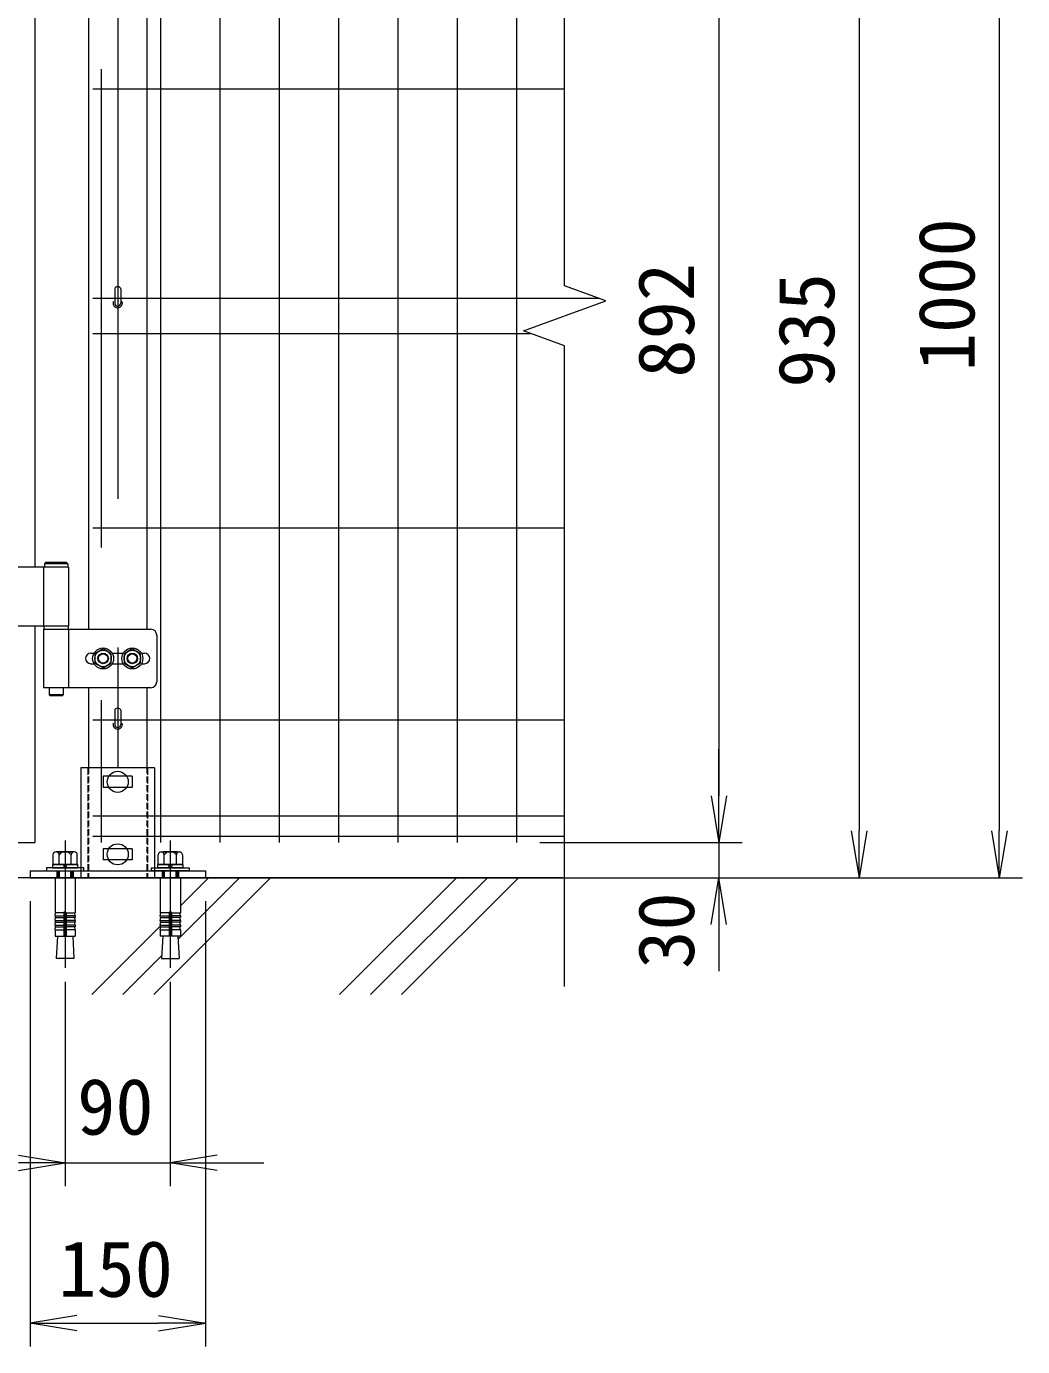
# Model space of a CAD drawing. Units: millimetres, scale not verified. Extents: x -4200 to 4200, y -2970 to 2970.
# Drawn here: x 948 to 1800, y -251 to 878 of the extents above; entities that cross this region are included whole.
import ezdxf
from ezdxf.enums import TextEntityAlignment as Align

# ---------------------------------------------------------------- set-up
doc = ezdxf.new("R2010")
doc.units = ezdxf.units.MM
doc.header["$LTSCALE"] = 20
for name, pattern in [('DASHED', [7.5, 6, -1.5]), ('USER1', [50.8, 31.75, -6.35, 6.35, -6.35]), ('USER3', [0.375, 0.25, -0.125])]:
    doc.linetypes.add(name, pattern=pattern)
for name, color, linetype, lineweight in [('0-1_D-STR1', 1, 'Continuous', 18), ('0-2_D-STR-DIM', 7, 'Continuous', 9), ('0-3_0', 7, 'Continuous', 9), ('0-5_D-STR3', 3, 'Continuous', 13), ('0-7_D-BMK', 2, 'USER1', 13), ('0-8_D-STR2', 7, 'Continuous', 9), ('0-B_D-DCR-HCH', 7, 'Continuous', 9), ('0-C_D-BGD', 7, 'Continuous', 9)]:
    doc.layers.add(name, color=color, linetype=linetype, lineweight=lineweight)
doc.styles.add('ＭＳ ゴシック', font='')
doc.styles.get('ＭＳ ゴシック').set_extended_font_data('MS Gothic')

# ---------------------------------------------------------------- blocks, each defined once
blk = doc.blocks.new('_Open')
at = {"layer": '0-3_0'}
blk.add_line((-20, 3.33), (0, 0), dxfattribs=at)
blk.add_lwpolyline([(-20, -3.33), (0, 0), (-20, 0)], dxfattribs=at)
blk = doc.blocks.new('U60')
at = {"layer": '0-1_D-STR1'}
for p, q in [((37360, 16540), (37360, 5310)), ((37360, 4310), (37360, 600)), ((36560, 600), (37360, 600))]:
    blk.add_line(p, q, dxfattribs=at)
at = {"layer": '0-5_D-STR3'}
for p, q in [((37940, 5310), (36660, 5310)), ((37508, 5310), (37508, 4310)), ((37524, 5370), (37524, 5310)), ((37924, 5370), (37524, 5370)), ((37924, 5310), (37524, 5310)), ((37940, 5310), (37940, 4310)), ((36660, 4310), (37940, 4310)), ((37508, 4250), (39348, 4250)), ((37508, 4250), (37508, 3250)), ((37940, 4250), (37940, 3250)), ((39448, 4150), (39448, 3350)), ((38320, 3840), (38374.1, 3840)), ((38685.9, 3840), (38874.1, 3840)), ((39185.9, 3840), (39240, 3840)), ((38230, 3750), (38230.2, 3750)), ((38320, 3660), (38374.1, 3660)), ((38685.9, 3660), (38874.1, 3660)), ((39185.9, 3660), (39240, 3660)), ((39330, 3750), (39330.2, 3750)), ((39348, 3250), (37508, 3250)), ((37604, 3250), (37604, 3130)), ((37844, 3250), (37844, 3130))]:
    blk.add_line(p, q, dxfattribs=at)
for points in [[(37904, 5390), (37544, 5390), (37524, 5370)], [(37904, 5390), (37924, 5370), (37924, 5310)], [(37514, 4310), (37934, 4310), (37934, 4250)], [(37514, 4310), (37514, 4250), (37934, 4250)], [(37824, 3110), (37844, 3130), (37604, 3130)], [(37824, 3110), (37624, 3110), (37604, 3130)]]:
    blk.add_lwpolyline(points, dxfattribs=at)
for points in [[(38530, 3912), (38389.7, 3831), (38389.7, 3669), (38530, 3588), (38670.3, 3669), (38670.3, 3831)], [(39030, 3912), (38889.7, 3831), (38889.7, 3669), (39030, 3588), (39170.3, 3669), (39170.3, 3831)]]:
    blk.add_lwpolyline(points, close=True, dxfattribs=at)
for centre, radius in [((38530, 3750), 180), ((38530, 3750), 140.7), ((38530, 3750), 90), ((39030, 3750), 180), ((39030, 3750), 140.7), ((39030, 3750), 90), ((38530, 3750), 80), ((39030, 3750), 80)]:
    blk.add_circle(centre, radius, dxfattribs=at)
for centre, radius, start, end in [((39348, 4150), 100, 0, 90), ((38320, 3750), 90, 90, 180), ((39240, 3750), 90, 0, 90), ((38320, 3750), 90, 180, 270), ((39240, 3750), 90, 270, 0), ((39348, 3350), 100, 270, 0)]:
    blk.add_arc(centre, radius, start, end, dxfattribs=at)
blk = doc.blocks.new('ベースプレート部品\u3000正面図')
at = {"layer": '0-5_D-STR3', "linetype": 'DASHED'}
for p, q in [((16787, 48401.4), (16787, 46521.4)), ((17807, 48401.4), (17807, 46521.4)), ((16257, 46641.4), (16257, 46521.4)), ((16537, 46641.4), (16537, 46521.4)), ((16667, 46641.4), (16667, 46521.4)), ((17927, 46641.4), (17927, 46521.4)), ((18057, 46641.4), (18057, 46521.4)), ((18337, 46641.4), (18337, 46521.4))]:
    blk.add_line(p, q, dxfattribs=at)
at = {"layer": '0-5_D-STR3'}
for p, q in [((17927, 48401.4), (17927, 46641.4)), ((17546.8, 48256.4), (17046.7, 48256.4)), ((17046.7, 48256.4), (17046.7, 48066.4)), ((17546.7, 48256.4), (17546.7, 48066.4)), ((17546.7, 48066.4), (17046.8, 48066.4)), ((17546.8, 47016.4), (17046.7, 47016.4)), ((17046.7, 47016.4), (17046.7, 46826.4)), ((17546.7, 47016.4), (17546.7, 46826.4)), ((17546.7, 46826.4), (17046.8, 46826.4)), ((15797, 46641.4), (15797, 46521.4)), ((15797, 46641.4), (18797, 46641.4)), ((15797, 46521.4), (18797, 46521.4)), ((18797, 46641.4), (18797, 46521.4))]:
    blk.add_line(p, q, dxfattribs=at)
blk.add_lwpolyline([(17927, 48401.4), (16667, 48401.4), (16667, 46641.4)], dxfattribs=at)

msp = doc.modelspace()

# ---------------------------------------------------------------- linework, layer by layer
at = {"layer": '0-1_D-STR1'}
for p, q in [((1000.73, 924.28), (1000.73, 362.78)), ((1050.73, 924.28), (1050.73, 362.78)), ((1000.73, 312.78), (1000.73, 244.28)), ((1050.73, 312.78), (1050.73, 244.28)), ((1050.73, 150.28), (1000.73, 150.28))]:
    msp.add_line(p, q, dxfattribs=at)
at = {"layer": '0-1_D-STR1', "linetype": 'USER3'}
for p, q in [((1000.73, 244.28), (1000.73, 150.28)), ((1050.73, 244.28), (1050.73, 150.28))]:
    msp.add_line(p, q, dxfattribs=at)
at = {"layer": '0-1_D-STR1'}
for centre in [(1025.73, 641.78), (1025.73, 281.28)]:
    msp.add_arc(centre, 4, 162.5424, 17.4576, dxfattribs=at)
at = {"layer": '0-2_D-STR-DIM'}
for p, q in [((1780.12, 1110.28), (1780.12, 190.28)), ((1660.12, 1045.28), (1660.12, 190.28)), ((1540.12, 1032.28), (1540.12, 220.28)), ((1540.12, 220.28), (1540.12, 260.28)), ((1386.92, 180.28), (1560.12, 180.28)), ((1386.92, 180.28), (1560.12, 180.28)), ((1540.12, 180.28), (1540.12, 150.28)), ((1070.73, 150.28), (1680.12, 150.28)), ((1170.73, 150.28), (1800.12, 150.28)), ((1170.73, 150.28), (1560.12, 150.28)), ((950.73, 130.28), (950.73, -250.73)), ((1100.73, 130.28), (1100.73, -250.73)), ((1540.12, 110.28), (1540.12, 70.28)), ((980.73, 61.18), (980.73, -113.55)), ((1070.73, 61.18), (1070.73, -113.55)), ((980.73, -93.55), (1070.73, -93.55)), ((1110.73, -93.55), (1150.73, -93.55)), ((990.73, -230.73), (1060.73, -230.73))]:
    msp.add_line(p, q, dxfattribs=at)
at = {"layer": '0-5_D-STR3'}
for p, q in [((1023.13, 653.95), (1023.13, 641.78)), ((1028.33, 653.95), (1028.33, 641.78)), ((1023.13, 293.45), (1023.13, 281.28)), ((1028.33, 293.45), (1028.33, 281.28)), ((972.08, 150.28), (989.38, 150.28)), ((1079.39, 150.28), (1062.09, 150.28))]:
    msp.add_line(p, q, dxfattribs=at)
at = {"layer": '0-5_D-STR3', "lineweight": 18}
for p, q in [((970.34, 169.88), (970.34, 161.58)), ((988.53, 172.38), (972.94, 172.38)), ((974.73, 172.38), (986.73, 172.38)), ((975.54, 161.58), (975.54, 169.88)), ((985.93, 161.58), (985.93, 169.88)), ((991.12, 161.58), (991.12, 169.88)), ((1060.34, 161.58), (1060.34, 169.88)), ((1062.94, 172.38), (1078.53, 172.38)), ((1076.74, 172.38), (1064.74, 172.38)), ((1065.54, 161.58), (1065.54, 169.88)), ((1075.93, 161.58), (1075.93, 169.88)), ((1081.13, 169.88), (1081.13, 161.58)), ((964.73, 158.58), (964.73, 156.28)), ((996.73, 158.58), (964.73, 158.58)), ((991.48, 161.58), (969.98, 161.58)), ((969.98, 161.58), (969.98, 158.58)), ((969.98, 158.58), (991.48, 158.58)), ((970.34, 161.58), (991.12, 161.58)), ((979.23, 161.58), (980.04, 158.58)), ((982.23, 158.58), (981.43, 161.58)), ((991.48, 158.58), (991.48, 161.58)), ((996.73, 156.28), (996.73, 158.58)), ((1054.74, 156.28), (1054.74, 158.58)), ((1054.74, 158.58), (1086.74, 158.58)), ((1059.99, 161.58), (1081.49, 161.58)), ((1059.99, 158.58), (1059.99, 161.58)), ((1081.49, 158.58), (1059.99, 158.58)), ((1081.13, 161.58), (1060.34, 161.58)), ((1069.24, 158.58), (1070.04, 161.58)), ((1072.24, 161.58), (1071.43, 158.58)), ((1081.49, 161.58), (1081.49, 158.58)), ((1086.74, 158.58), (1086.74, 156.28)), ((964.73, 156.28), (996.73, 156.28)), ((972.08, 150.28), (972.08, 120.24)), ((974.73, 156.28), (974.73, 150.28)), ((975.81, 150.28), (975.81, 156.28)), ((985.65, 150.28), (985.65, 156.28)), ((986.73, 150.28), (986.73, 156.28)), ((989.38, 150.28), (989.38, 120.24)), ((1086.74, 156.28), (1054.74, 156.28)), ((1062.09, 150.28), (1062.09, 120.24)), ((1064.73, 150.28), (1064.73, 156.28)), ((1065.81, 150.28), (1065.81, 156.28)), ((1075.65, 150.28), (1075.65, 156.28)), ((1076.73, 156.28), (1076.73, 150.28)), ((1079.39, 150.28), (1079.39, 120.24)), ((979.73, 120.24), (972.08, 120.24)), ((972.08, 117.74), (972.52, 120.2)), ((972.08, 117.74), (979.73, 117.74)), ((972.08, 117.74), (972.08, 116.24)), ((972.08, 116.24), (979.73, 116.24)), ((972.08, 113.74), (972.52, 116.2)), ((972.08, 113.74), (979.73, 113.74)), ((972.08, 113.74), (972.08, 112.24)), ((979.73, 120.24), (979.73, 100.28)), ((981.73, 120.24), (989.38, 120.24)), ((981.73, 120.24), (981.73, 100.28)), ((989.38, 117.74), (981.73, 117.74)), ((989.38, 116.24), (981.73, 116.24)), ((989.38, 113.74), (981.73, 113.74)), ((989.38, 117.74), (988.95, 120.2)), ((989.38, 113.74), (988.95, 116.2)), ((989.38, 117.74), (989.38, 116.24)), ((989.38, 113.74), (989.38, 112.24)), ((1069.74, 120.24), (1062.09, 120.24)), ((1062.09, 117.74), (1062.52, 120.2)), ((1062.09, 117.74), (1069.74, 117.74)), ((1062.09, 117.74), (1062.09, 116.24)), ((1062.09, 116.24), (1069.74, 116.24)), ((1062.09, 113.74), (1062.52, 116.2)), ((1062.09, 113.74), (1069.74, 113.74)), ((1062.09, 113.74), (1062.09, 112.24)), ((1069.74, 120.24), (1069.74, 100.28)), ((1071.74, 120.24), (1071.74, 100.28)), ((1071.74, 120.24), (1079.39, 120.24)), ((1079.39, 117.74), (1071.74, 117.74)), ((1079.39, 116.24), (1071.74, 116.24)), ((1079.39, 113.74), (1071.74, 113.74)), ((1079.39, 117.74), (1078.95, 120.2)), ((1079.39, 113.74), (1078.95, 116.2)), ((1079.39, 117.74), (1079.39, 116.24)), ((1079.39, 113.74), (1079.39, 112.24)), ((972.08, 112.24), (979.73, 112.24)), ((972.08, 109.74), (972.52, 112.2)), ((972.08, 109.74), (979.73, 109.74)), ((972.08, 109.74), (972.08, 108.24)), ((972.08, 105.78), (972.52, 108.24)), ((972.08, 108.24), (979.73, 108.24)), ((972.08, 105.78), (979.73, 105.78)), ((972.08, 105.78), (972.08, 100.28)), ((989.38, 112.24), (981.73, 112.24)), ((989.38, 109.74), (981.73, 109.74)), ((989.38, 108.24), (981.73, 108.24)), ((989.38, 105.78), (981.73, 105.78)), ((989.38, 109.74), (988.95, 112.2)), ((989.38, 105.78), (988.95, 108.24)), ((989.38, 109.74), (989.38, 108.24)), ((989.38, 105.78), (989.38, 100.28)), ((1062.09, 112.24), (1069.74, 112.24)), ((1062.09, 109.74), (1062.52, 112.2)), ((1062.09, 109.74), (1069.74, 109.74)), ((1062.09, 109.74), (1062.09, 108.24)), ((1062.09, 108.24), (1069.74, 108.24)), ((1062.09, 105.78), (1062.52, 108.24)), ((1062.09, 105.78), (1069.74, 105.78)), ((1062.09, 105.78), (1062.09, 100.28)), ((1079.39, 112.24), (1071.74, 112.24)), ((1079.39, 109.74), (1071.74, 109.74)), ((1079.39, 108.24), (1071.74, 108.24)), ((1079.39, 105.78), (1071.74, 105.78)), ((1079.39, 109.74), (1078.95, 112.2)), ((1079.39, 105.78), (1078.95, 108.24)), ((1079.39, 109.74), (1079.39, 108.24)), ((1079.39, 105.78), (1079.39, 100.28)), ((972.08, 100.28), (989.38, 100.28)), ((974.24, 100.28), (973.15, 81.18)), ((987.23, 100.28), (988.31, 81.18)), ((1079.39, 100.28), (1062.09, 100.28)), ((1064.24, 100.28), (1063.16, 81.18)), ((1077.23, 100.28), (1078.31, 81.18)), ((988.31, 81.18), (973.15, 81.18)), ((1063.16, 81.18), (1078.31, 81.18))]:
    msp.add_line(p, q, dxfattribs=at)
at = {"layer": '0-5_D-STR3'}
for centre in [(1025.73, 232.28), (1025.73, 170.28)]:
    msp.add_circle(centre, 9, dxfattribs=at)
for centre in [(1025.73, 641.78), (1025.73, 281.28)]:
    msp.add_arc(centre, 2.6, 180, 0, dxfattribs=at)
at = {"layer": '0-5_D-STR3', "lineweight": 18}
for centre, radius, start, end in [((972.94, 169.78), 2.6, 2.20423, 177.79577), ((980.73, 165.73), 6.65, 38.61324, 141.38676), ((988.53, 169.78), 2.6, 2.20423, 177.79577), ((1062.94, 169.78), 2.6, 2.20423, 177.79577), ((1070.74, 165.73), 6.65, 38.61324, 141.38676), ((1078.53, 169.78), 2.6, 2.20423, 177.79577), ((980.73, 120.24), 1, 0, 180), ((1070.74, 120.24), 1, 0, 180)]:
    msp.add_arc(centre, radius, start, end, dxfattribs=at)
at = {"layer": '0-5_D-STR3'}
for centre in [(1025.73, 653.94), (1025.73, 293.44)]:
    msp.add_ellipse(centre, major_axis=(-2.6, 0), ratio=0.649974, start_param=3.1415927, end_param=6.2831853, dxfattribs=at)
at = {"layer": '0-7_D-BMK'}
for p, q in [((1025.73, 1109.27), (1025.73, 244.28)), ((980.73, 182.19), (980.73, 73.19)), ((1070.74, 182.19), (1070.74, 73.19))]:
    msp.add_line(p, q, dxfattribs=at)
at = {"layer": '0-8_D-STR2'}
for p, q in [((1408.11, 656.43), (1408.11, 1213.28)), ((1062.3, 1150.28), (1062.3, 180.28)), ((1113.07, 1150.28), (1113.07, 180.28)), ((1163.84, 1150.28), (1163.84, 180.28)), ((1214.61, 1150.28), (1214.61, 180.28)), ((1265.38, 1150.28), (1265.38, 180.28)), ((1316.15, 1150.28), (1316.15, 180.28)), ((1366.92, 1150.28), (1366.92, 180.28)), ((1011.53, 841.83), (1011.53, 432.73)), ((1004.53, 825.03), (1408.11, 825.03)), ((1443.34, 643.61), (1408.11, 656.43)), ((1004.53, 645.78), (1437.37, 645.78)), ((1372.87, 617.96), (1443.34, 643.61)), ((1004.53, 615.78), (1378.84, 615.78)), ((1408.11, 605.13), (1372.87, 617.96)), ((1408.11, 57.28), (1408.11, 605.13)), ((1004.53, 449.53), (1408.11, 449.53)), ((1011.53, 302.08), (1011.53, 180.28)), ((1004.53, 285.28), (1408.11, 285.28)), ((1004.53, 203.28), (1408.11, 203.28)), ((1004.53, 185.68), (1408.11, 185.68))]:
    msp.add_line(p, q, dxfattribs=at)
at = {"layer": '0-B_D-DCR-HCH'}
for p, q in [((1056.55, 50.28), (1156.55, 150.28)), ((1077.38, 97.63), (1130.03, 150.28)), ((1079.39, 126.15), (1103.51, 150.28)), ((1215.65, 50.28), (1315.65, 150.28)), ((1242.16, 50.28), (1342.16, 150.28)), ((1268.68, 50.28), (1368.68, 150.28)), ((1003.51, 50.28), (1062.09, 108.85)), ((1030.03, 50.28), (1063.29, 83.54))]:
    msp.add_line(p, q, dxfattribs=at)
at = {"layer": '0-C_D-BGD'}
msp.add_line((1406.42, 150.28), (6.73, 150.28), dxfattribs=at)

# ---------------------------------------------------------------- block references
at = {"layer": '0-2_D-STR-DIM'}
for name, p, xscale, yscale in [('U60', (-913.27, 150.28), 0.05, 0.05), ('ベースプレート部品\u3000正面図', (160.88, -2175.79), 0.05, 0.05), ('_Open', (980.73, -93.55), 2, 2), ('_Open', (1100.73, -230.73), 2, 2)]:
    msp.add_blockref(name, p, dxfattribs=dict(at, xscale=xscale, yscale=yscale))
at = {"layer": '0-2_D-STR-DIM', "xscale": 2, "yscale": 2}
for p, rotation in [((1540.12, 180.28), 270), ((1540.12, 180.28), 270), ((1660.12, 150.28), 270), ((1780.12, 150.28), 270), ((1540.12, 150.28), 90), ((1070.73, -93.55), 180), ((950.73, -230.73), 180)]:
    msp.add_blockref('_Open', p, dxfattribs=dict(at, rotation=rotation))

# ---------------------------------------------------------------- texts
at = {"layer": '0-2_D-STR-DIM', "style": 'ＭＳ ゴシック'}
for s, p in [('1000', (1773.38, 583.38)), ('892', (1533.38, 577.93)), ('935', (1653.38, 569.31)), ('30', (1533.38, 72.35))]:
    msp.add_text(s, height=48.09, rotation=90, dxfattribs=at).set_placement(p, align=Align.BOTTOM_LEFT)
for s, p in [('90', (990.98, -83.88)), ('150', (974.81, -222.59))]:
    msp.add_text(s, height=48.09, dxfattribs=at).set_placement(p, align=Align.BOTTOM_LEFT)

doc.saveas('drawing.dxf')
